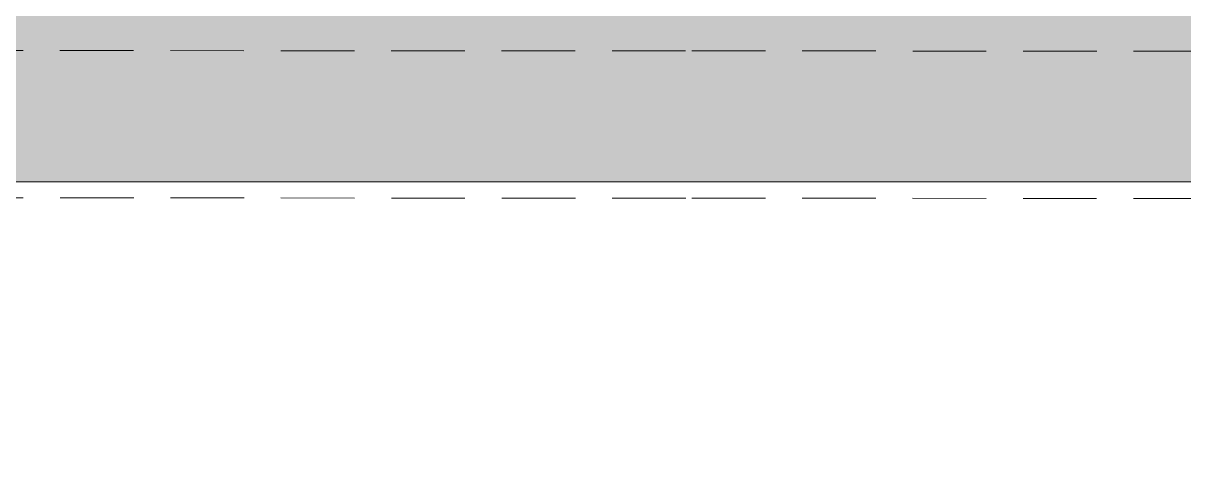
# Model space of a CAD drawing. Header units: inches. Extents: x 27644242 to 29005101, y -955243 to 216979.
# Drawn here: x 28736169 to 28747994, y -179440 to -174952 of the extents above; entities that cross this region are included whole.
import ezdxf

# ---------------------------------------------------------------- set-up
doc = ezdxf.new("R2010")
doc.units = ezdxf.units.IN
doc.header["$MEASUREMENT"] = 0
doc.linetypes.add('01-Xref Col Podium Lvl-1$0$HIDDEN', pattern=[0.375, 0.25, -0.125])
doc.layers.add('ELEVATION', color=40, linetype='Continuous', lineweight=13)
doc.layers.add('RVA Site Boundary', color=17, linetype='Continuous', lineweight=15)
doc.layers.add('HATCH', color=9, linetype='Continuous')

msp = doc.modelspace()

# ---------------------------------------------------------------- hatches: boundary and pattern name
at = {"layer": 'HATCH', "ltscale": 500, "true_color": 0x1f7f00, "transparency": 33554508}
h = msp.add_hatch(color=86, dxfattribs=at)
h.dxf.hatch_style = 1
h.paths.add_polyline_path([(28779889.8, -183812.7), (28786372.8, -182094.9), (28789422.2, -181346.3), (28792994.8, -180609.7), (28793157.2, -180576.2), (28793126.1, -180443.7), (28790698.8, -170850.9), (28767243.5, -170752.9), (28742984.1, -170733.9), (28728662.3, -170728.6), (28716553.2, -170764.4), (28716553.2, -176567), (28773507.9, -176567), (28773507.9, -185652.2)])

# ---------------------------------------------------------------- linework, layer by layer
at = {"layer": 'ELEVATION', "ltscale": 500}
msp.add_lwpolyline([(28716553.2, -170738.3), (28716553.2, -176567), (28773507.9, -176567), (28773507.9, -185578.2)], dxfattribs=at)
at = {"layer": 'RVA Site Boundary', "linetype": '01-Xref Col Podium Lvl-1$0$HIDDEN', "ltscale": 3000}
for points in [[(28749256.9, -196598.6), (28741955.5, -197015.5), (28733624.9, -197773.8), (28733013.3, -197903.6), (28732304, -198071.7), (28713285.1, -203075.3), (28711605.9, -203552.1), (28711440.2, -203598.8), (28710425.7, -203834.8), (28709966.3, -203940.6), (28709865.1, -203969), (28706230.5, -195551.2), (28698771.7, -178436.9), (28697412.5, -175364.4), (28698061.3, -175355.9), (28714626.9, -175191.7), (28721180.9, -175250.7), (28728668.1, -175228.7), (28742981.5, -175233.9), (28767232.3, -175252.9)], [(28749146.1, -195102.5), (28741844.7, -195519.4), (28733400.5, -196288), (28732684.5, -196440), (28731940.1, -196616.4), (28712889.4, -201628.4), (28711197.7, -202108.7), (28711066.7, -202145.6), (28710744.1, -202220.7), (28707606.6, -194954.2), (28700145.1, -177833.8), (28699705.3, -176839.7), (28714627.6, -176691.8), (28721176.3, -176750.8), (28728670, -176728.7), (28742980.7, -176733.9), (28767228.6, -176752.9)]]:
    msp.add_lwpolyline(points, dxfattribs=at)

doc.saveas('drawing.dxf')
